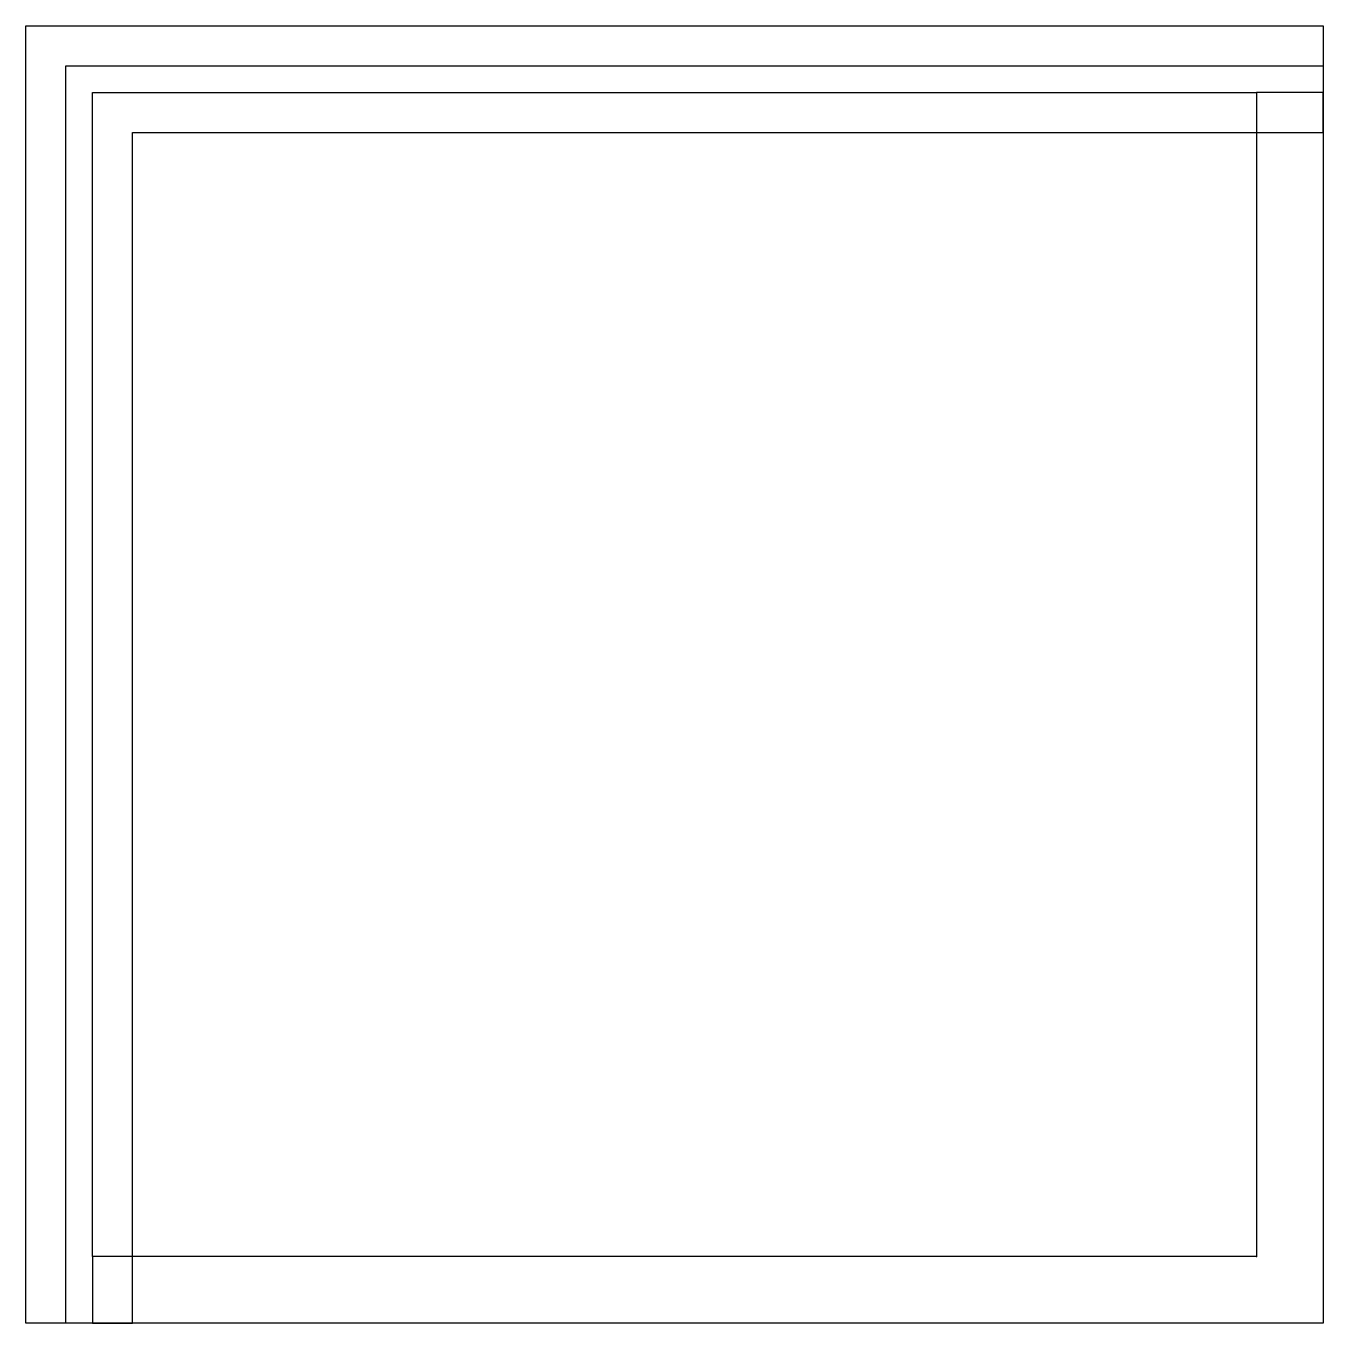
# Model space of a CAD drawing. Header units: millimetres. Extents: x -55.4 to 3, y -3 to 55.4.
import ezdxf

# ---------------------------------------------------------------- set-up
doc = ezdxf.new("R2010")
doc.units = ezdxf.units.MM
doc.layers.get('0').update_dxf_attribs({"linetype": 'CONTINUOUS'})

msp = doc.modelspace()

# ---------------------------------------------------------------- linework, layer by layer
for p, q in [((-53.6, -3), (-53.6, 53.6)), ((-53.6, 53.6), (3, 53.6)), ((-50.6, 0), (-50.6, 50.6)), ((-50.6, 50.6), (0, 50.6))]:
    msp.add_line(p, q)
for points in [[(3, -3), (-53.6, -3), (-55.4, -3), (-55.4, 0), (-55.4, 55.4), (0, 55.4), (3, 55.4), (3, 53.6)], [(0, 0), (-50.6, 0), (-52.4, 0), (-52.4, 52.4), (0, 52.4), (0, 50.6)], [(0, 50.6), (3, 50.6), (3, 52.4), (0, 52.4)], [(-50.6, 0), (-52.4, 0), (-52.4, -3), (-50.6, -3)]]:
    msp.add_lwpolyline(points, close=True)
msp.add_point((0, 0))

doc.saveas('drawing.dxf')
